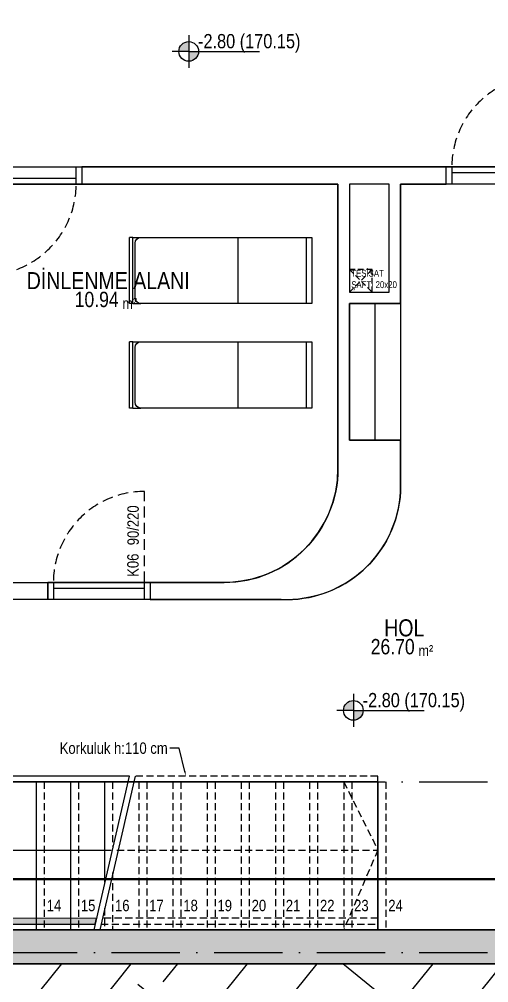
# Model space of a CAD drawing. Header units: millimetres. Extents: x 82776 to 137242, y 11666 to 27998.
# Drawn here: x 95930 to 96342, y 25808 to 26654 of the extents above; entities that cross this region are included whole.
import ezdxf
from ezdxf import colors
from ezdxf.entities.mleader import LeaderData, LeaderLine
from ezdxf.enums import TextEntityAlignment as Align
from ezdxf.math import Vec2, Vec3

# ---------------------------------------------------------------- set-up
doc = ezdxf.new("R2010")
doc.units = ezdxf.units.MM
for name, pattern in [('( Hidden )', [0.375, 0.25, -0.125]), ('ACAD_ISO10W100', [18, 12, -3, 0, -3]), ('DASHED', [15, 10, -5]), ('GC5102G0200$0$HIDDEN', [9.524999999999995, 6.349999999999998, -3.174999999999998])]:
    doc.linetypes.add(name, pattern=pattern)
doc.layers.add('0_IFC_Area', color=100, linetype='Continuous', plot=False)
for name, color, linetype in [('0_IFC_Door_Text', 11, 'Continuous'), ('0_IFC_Grid', 14, 'ACAD_ISO10W100'), ('0_IFC_Hatch', 250, 'Continuous'), ('0_IFC_Hatch_Structure', 251, 'Continuous'), ('0_IFC_Notation_Level_200', 160, 'Continuous'), ('0_IFC_Notation_Section_50', 10, 'Continuous'), ('0_IFC_Room_Text(No)_50', 12, 'Continuous'), ('0_IFC_Stair_Text', 221, 'Continuous'), ('0_IFC_Text_Explanation_50', 231, 'Continuous'), ('1_IFC_Concrete_Section', 50, 'Continuous'), ('1_IFC_Door', 83, 'Continuous'), ('1_IFC_Stair', 210, 'Continuous'), ('1_IFC_Stair_Concrete', 252, '( Hidden )'), ('2_IFC_Handrail', 181, 'Continuous'), ('2_IFC_Wall', 130, 'Continuous'), ('5_IFC_Mechanical_Shaft', 132, 'Continuous'), ('6_IFC_Furniture', 35, 'Continuous')]:
    doc.layers.add(name, color=color, linetype=linetype)
doc.styles.add('IFC_TEXT', font='ARIALN.TTF')

# ---------------------------------------------------------------- blocks, each defined once
blk = doc.blocks.new('A B1 ST')
at = {"layer": '0_IFC_Hatch_Structure', "transparency": 33554687}
h = blk.add_hatch(dxfattribs=at)
h.set_pattern_fill('ANSI33', color=256, angle=180)
h.set_pattern_definition([(225, (-95132.06389569615, -27462.7450846642), (4.490128060534575, -4.490128060534577), []), (225, (-95136.55402569615, -27462.7450846642), (4.490128060534575, -4.490128060534577), [3.174999999999999, -1.587499999999999])])
h.paths.add_polyline_path([(0, -859.9999999999853), (1734.815062117763, -859.9999999999853), (1734.815062117763, -829.9999999999854), (30, -829.9999999999854), (30, -700), (0, -700)])
at = {"layer": '1_IFC_Concrete_Section'}
blk.add_lwpolyline([(0, -859.9999999999853), (1734.815062117763, -859.9999999999853), (1734.815062117763, -829.9999999999854), (30, -829.9999999999854), (30, -700), (0, -700)], close=True, dxfattribs=at)
blk = doc.blocks.new('*U1491')
at = {"layer": '0_IFC_Hatch_Structure'}
blk.add_lwpolyline([(0, 0), (-90, 0)], dxfattribs=at)
at = {"layer": '1_IFC_Door', "linetype": 'GC5102G0200$0$HIDDEN', "ltscale": 1.5}
blk.add_lwpolyline([(-5, 0), (-5, 80)], dxfattribs=at)
at = {"layer": '1_IFC_Door'}
for points in [[(-85, 0), (-85, -15), (-90, -15), (-90, 0), (-85, 0)], [(-85, -5), (-5, -5), (-5, 0), (-85, 0)]]:
    blk.add_lwpolyline(points, dxfattribs=at)
blk.add_lwpolyline([(-5, -15), (-5, 0), (0, 0), (0, -15)], close=True, dxfattribs=at)
at = {"layer": '1_IFC_Door', "linetype": 'GC5102G0200$0$HIDDEN', "ltscale": 1.5}
blk.add_arc((-5, 0), 80, 90, 180, dxfattribs=at)
blk = doc.blocks.new('SEZLONG')
blk.add_wipeout([(4.405364961712621e-13, 4.899902705801651e-11), (58.141436222290665, 4.908429218630772e-11), (58.141436222291404, -160.2973264646716), (9.103473530558404e-11, -160.2973264646716), (0, -12.297327026792544), (4.405364961712621e-13, -4.999999999969106)]).dxf.layer = '6_IFC_Furniture'
at = {"layer": '6_IFC_Furniture'}
for p, q in [((0, 0), (0, -150.2973264646716)), ((58.14143622224219, 0), (0, 0)), ((58.14143622224219, -150.2973264646716), (58.14143622224219, 0)), ((58.14143622224219, -5), (0, -5)), ((0, -157.2973264646716), (0, -150.2973264646716)), ((58.14143622224219, -157.2973264646716), (58.14143622224219, -150.2973264646716)), ((0, -157.2973264646716), (58.14143622224219, -157.2973264646716)), ((0, -157.2973264646716), (0, -160.2973264646716)), ((0, -160.2973264646716), (58.14143622224219, -160.2973264646716)), ((5, -155.2973264646716), (53.14143622224219, -155.2973264646716)), ((58.14143622224219, -157.2973264646716), (58.14143622224219, -160.2973264646716))]:
    blk.add_line(p, q, dxfattribs=at)
blk.add_lwpolyline([(0, -64.79732646467164), (58.14143622224219, -64.79732646467164)], dxfattribs=at)
for centre, start, end in [((5, -150.2973264646716), 180, 270), ((53.14143622224219, -150.2973264646716), 270, 0)]:
    blk.add_arc(centre, 5.000000000000049, start, end, dxfattribs=at)
blk = doc.blocks.new('*U164')
blk.add_wipeout([(0, -7.500000000000398), (119.99999999999712, -7.500000000000483), (119.99999999999712, -52.500000000000085), (5.551699742767369e-05, -52.5)]).dxf.layer = '6_IFC_Furniture'
at = {"layer": '6_IFC_Furniture', "transparency": 33554687}
blk.add_lwpolyline([(119.9999999999971, -7.500000000000073), (119.9999999999971, -52.50000000000006), (5.55169972376e-05, -52.49999999999999), (-1.8e-15, -7.499999999999998)], close=True, dxfattribs=at)
blk.add_lwpolyline([(2.77584986179e-05, -30), (119.9999999999971, -30.00000000000007)], dxfattribs=at)
blk = doc.blocks.new('A_B1_KESIT YERLERI')
at = {"layer": '0_IFC_Notation_Section_50', "linetype": 'DASHED', "ltscale": 3, "const_width": 2}
blk.add_lwpolyline([(-301.8760950999276, 0), (1973.123687520987, 0)], dxfattribs=at)
blk = doc.blocks.new('A B1 SAFTLAR')
at = {"layer": '5_IFC_Mechanical_Shaft', "linetype": '( Hidden )', "ltscale": 20, "transparency": 33554687}
blk.add_lwpolyline([(1314.994639130615, 39.99835089998305), (1334.994639130615, 39.99835089998305), (1334.994639130615, 59.99835089998305), (1314.994639130615, 59.99835089998305)], close=True, dxfattribs=at)
for points in [[(1314.994639130615, 39.99835089998305), (1334.994639130615, 59.99835089998305)], [(1314.994639130615, 59.99835089998305), (1334.994639130615, 39.99835089998305)]]:
    blk.add_lwpolyline(points, dxfattribs=at)
at = {"layer": '0_IFC_Text_Explanation_50', "insert": (1316.635666903137, 59.60953507004524), "char_height": 6, "attachment_point": 1, "style": 'IFC_TEXT'}
blk.add_mtext_dynamic_manual_height_columns('\\pxql;TESİSAT\\PŞAFTI 20x20', width=93.33104431960965, gutter_width=12.5, heights=[0], dxfattribs=at)
blk = doc.blocks.new('A_B1_AKS')
at = {"layer": '0_IFC_Grid', "ltscale": 5}
for points in [[(-125.0014347874676, -6.54836e-11), (2125.000872797988, 1.0877557e-09)], [(-125.0014347976248, -150.0000000000655), (2125.00087278783, -149.9999999989122)]]:
    blk.add_lwpolyline(points, dxfattribs=at)
blk = doc.blocks.new('0_IFC_DOOR_TAG_50')
at = {"layer": '0_IFC_Door_Text', "style": 'IFC_TEXT'}
for tag, p in [('DOOR_TYPE', (0, 0)), ('DOOR_SIZE', (27.70349067652205, 0))]:
    blk.add_attdef(tag, p, '', height=10, dxfattribs=at)
blk = doc.blocks.new('A_B1_KAPI POZU')
at = {"transparency": 33554687}
ref = blk.add_blockref('0_IFC_DOOR_TAG_50', (1150.000139979369, 345.0000024528344), dxfattribs=dict(at, xscale=-1, rotation=270))
ref.add_attrib('DOOR_TYPE', 'K06', (1159.870535613692, 345.0000024528344), dxfattribs={"layer": '0_IFC_Door_Text', "height": 10, "rotation": 90, "style": 'IFC_TEXT'})
ref.add_attrib('DOOR_SIZE', '90/220', (1160.000139979369, 372.7034931291928), dxfattribs={"layer": '0_IFC_Door_Text', "height": 10, "rotation": 90, "style": 'IFC_TEXT'})
blk = doc.blocks.new('0_IFC_ROOM_TEXT_50')
at = {"layer": '0_IFC_Room_Text(No)_50', "insert": (13.22331008534548, -40.01630319140645), "char_height": 9.625, "attachment_point": 1, "style": 'IFC_TEXT'}
blk.add_mtext_dynamic_manual_height_columns('m²', width=16.69487349254196, gutter_width=6.875, heights=[0], dxfattribs=at)
at = {"layer": '0_IFC_Room_Text(No)_50', "style": 'IFC_TEXT'}
blk.add_attdef('ROOM_NUMBER', text='', height=7.700000000000001, dxfattribs=at).set_placement((0.6849643504997402, -10.73308384955157), align=Align.CENTER)
blk.add_attdef('ROOM_NAME', text='', height=13.475, dxfattribs=at).set_placement((0.6849643504997402, -24.84347337585382), align=Align.MIDDLE_CENTER)
blk.add_attdef('AREA', text='', height=13.475, dxfattribs=at).set_placement((9.849994887520786, -49.66181076269027), align=Align.RIGHT)
at = {"layer": '0_IFC_Text_Explanation_50', "style": 'IFC_TEXT', "flags": 1}
for tag, p in [('DÖŞEME:', (-41.0869077197376, -64.38477755741962)), ('DUVAR:', (-41.0869077197376, -75.47867937905733)), ('TAVAN:', (-41.0869077197376, -86.74387982443045))]:
    blk.add_attdef(tag, p, '', height=7.700000000000001, dxfattribs=at)
blk = doc.blocks.new('A_B1_ALAN')
at = {"layer": '0_IFC_Area'}
blk.add_lwpolyline([(40, 1794.999999999985), (40, 1754.999999999985), (20, 1754.999999999985), (20, 864.9999999999854), (40, 864.9999999999854), (39.9999999999709, 704.9999999999854), (1549.999999999971, 704.9999999999563), (1549.999999999971, 1794.999999999956), (1030, 1795), (1030, 1775), (970, 1775), (970, 1795), (450, 1795), (450, 1775), (390, 1775), (390, 1795)], close=True, dxfattribs=at)
for points in [[(1009.998926177257, 690), (1009.998926177257, 450), (1030.000000000029, 450), (1030.000000000029, 340), (1234.993986943387, 340.0000000000036, 0.4142135623729246), (1334.993986943387, 439.9999999999526), (1334.993986943402, 690)], [(689.8019363945641, 325, 0.4142291393781142), (589.8019362530758, 225.0053180100076), (589.8019363944913, 35), (1370.003386016338, 35), (1369.999999782813, 165.0173076648789), (970, 165), (970, 205), (1030, 205), (1030, 325)]]:
    blk.add_lwpolyline(points, format="xyb", close=True, dxfattribs=at)
blk.add_lwpolyline([(1550, 689.9999999999309), (1390, 690), (1390, 584.9999999999964), (1344.993986943387, 585), (1344.993986943402, 465), (1390.001438041014, 465.0000555169972), (1390.001438042949, 424.9993775739604, -0.4280667941815897), (1285.000000000014, 325), (1030, 325), (1030.000010076735, 165.0000000005129), (1369.999999782813, 165.0173076648789), (1370.003386016338, 35), (1550, 35)], format="xyb", dxfattribs=at)
ref = blk.add_blockref('0_IFC_ROOM_TEXT_50', (1132.500000000029, 630))
ref.add_attrib('ROOM_NAME', 'DİNLENME ALANI', dxfattribs={"layer": '0_IFC_Room_Text(No)_50', "height": 14.99999999999999, "style": 'IFC_TEXT'}).set_placement((1133.184964350468, 605.1565266251563), align=Align.MIDDLE_CENTER)
ref.add_attrib('AREA', '10.94', dxfattribs={"layer": '0_IFC_Room_Text(No)_50', "height": 13.47499999999999, "style": 'IFC_TEXT'}).set_placement((1142.349994887627, 581.9017598321661), align=Align.RIGHT)
ref = blk.add_blockref('0_IFC_ROOM_TEXT_50', (1392.500000000014, 325))
ref.add_attrib('ROOM_NAME', 'HOL', dxfattribs={"layer": '0_IFC_Room_Text(No)_50', "height": 14.99999999999999, "style": 'IFC_TEXT'}).set_placement((1393.184964350454, 300.1565266251564), align=Align.MIDDLE_CENTER)
ref.add_attrib('AREA', '26.70', dxfattribs={"layer": '0_IFC_Room_Text(No)_50', "height": 13.47499999999999, "style": 'IFC_TEXT'}).set_placement((1402.349994887612, 276.9017598321661), align=Align.RIGHT)
blk = doc.blocks.new('0_IFC_NOTATION_LEVEL_200')
at = {"layer": '0_IFC_Notation_Level_200'}
h = blk.add_hatch(color=256, dxfattribs=at)
h.dxf.hatch_style = 1
h.paths.add_polyline_path([(0, 1.164153e-10), (0, 576.0000000001164, 0.4142135623730951), (-576.0000000002328, 1.164153e-10)])
h.paths.add_polyline_path([(0, -575.9999999998836, 0.4142135623730951), (576, 1.164153e-10), (0, 1.164153e-10)])
for p, q in [((0, 960.0000000001164), (0, -959.9999999998836)), ((0, 0), (-960.0000000002328, 0)), ((0, 0), (4154.476455913624, 0))]:
    blk.add_line(p, q, dxfattribs=at)
blk.add_circle((0, 0), 575.9999999999998, dxfattribs=at)
at = {"layer": '0_IFC_Notation_Level_200', "style": 'IFC_TEXT'}
for tag, p in [('LEVEL_ABOVE', (549.1352774708066, 185.4269625312881)), ('LEVEL_BELOW', (549.1352774708066, -1005.370475320145))]:
    blk.add_attdef(tag, p, '', height=799.9999999999999, dxfattribs=at)
blk = doc.blocks.new('A B1 PLAN')
h = blk.add_hatch(color=255)
h.dxf.hatch_style = 1
edge = h.paths.add_edge_path()
edge.add_line((1122.913949553113, 45.01179100811714), (599.8019363944913, 45.00011163185263))
edge.add_line((599.8019363944913, 45.00011163185263), (599.8019363944913, 224.9999999999964))
edge.add_arc((696.0842634136498, 218.7176729808452), 96.4870671592816, 93.7332012372076, 176.2667987627969, ccw=False)
edge.add_line((689.8019363944913, 315), (1030, 315))
edge.add_line((1030, 315), (1030, 320))
edge.add_line((1030, 320), (689.8019363944913, 320))
edge.add_arc((689.8019363944768, 225.0000000000073), 94.99999999999272, 89.99999999999122, 179.999980578576)
edge.add_line((594.8019363944913, 225.0000322019478), (594.8019991035688, 40.00000000000364))
edge.add_line((594.8019991035688, 40.00000000000364), (1121.802964541508, 40.01730770271024))
edge.add_line((1121.802964541508, 40.01730770271024), (1122.913949553113, 45.01179100811714))
at = {"layer": '1_IFC_Stair'}
blk.add_lwpolyline([(1030, 265), (689.8019363944768, 265, 0.4142135623731483), (649.8019363944913, 225.0000000000073), (649.8019363945205, 140.0002458177841, 0.4408563063635373), (689.8029397397912, 105.0002458303752), (1135.690133657481, 105.0114303005175)], format="xyb", dxfattribs=at)
for points in [[(1120.689370639084, 35), (1151.800506406274, 170.0166959067683)], [(1156.922447000412, 170.0166959067683), (1125.811311233206, 35)], [(1069.999999877254, 165.0097825753728), (1070.003386167533, 35.00978261635101)], [(1099.99999986781, 165.0105350843332), (1100.003386158088, 35.01053512531143)], [(1129.999999858366, 165.0112875932827), (1130.002335093886, 76.91330467057924)]]:
    blk.add_lwpolyline(points, dxfattribs=at)
at = {"layer": '1_IFC_Stair', "linetype": '( Hidden )', "ltscale": 25}
for points in [[(1159.999999848922, 165.0120401022322), (1160.001200930899, 35)], [(1189.999999839478, 165.0127926111818), (1190.003386129756, 35.01279265215999)], [(1219.999999830033, 165.0135451201313), (1220.003386120312, 35.0135451611095)], [(1249.999999820589, 165.0142976290808), (1250.003386110868, 35.01429767005902)], [(1279.999999811145, 165.0150501380303), (1280.003386101423, 35.01505017900854)], [(1309.999999801701, 165.0158026469798), (1310.003386091979, 35.01580268795806)], [(1339.999999792257, 165.0165551559294), (1340.003386082535, 35.01655519690757)], [(1339.999999792257, 165.0165551559294), (1370.001562686011, 105.0173076821011), (1340.003386082535, 35.01655519690757)], [(1369.999999782813, 165.0173076648789), (1370.003386073091, 35.01730770585709)], [(1140.812102798809, 105.0115587781038), (1370.001692927952, 105.017307685368)], [(1130.002913243021, 53.86444353438491), (1130.003386148644, 35.01128763426095)]]:
    blk.add_lwpolyline(points, dxfattribs=at)
at = {"layer": '1_IFC_Stair_Concrete', "ltscale": 25, "transparency": 33554687}
for points in [[(1076.999999877254, 165.0097825753728), (1077.003386167532, 35.00978261635101)], [(1106.99999986781, 165.0105350843332), (1107.003386158089, 35.01053512531143)], [(1136.999999858366, 165.0112875932827), (1137.00154495507, 108.4134802365188)], [(1166.999999848922, 165.0120401022322), (1167.0033861392, 35.01204014321047)], [(1196.999999839478, 165.0127926111818), (1197.003386129756, 35.01279265215999)], [(1226.999999830034, 165.0135451201313), (1227.003386120312, 35.0135451611095)], [(1256.999999820589, 165.0142976290808), (1257.003386110868, 35.01429767005902)], [(1286.999999811145, 165.0150501380303), (1287.003386101423, 35.01505017900854)], [(1316.999999801701, 165.0158026469798), (1317.003386091979, 35.01580268795806)], [(1346.999999792257, 165.0165551559294), (1347.003386082535, 35.01655519690757)], [(1376.999999782812, 165.0173076648789), (1377.003386073091, 35.01730770585709)], [(1137.002123104219, 85.36461910033177), (1137.003386148644, 35.01128763426095)]]:
    blk.add_lwpolyline(points, dxfattribs=at)
at = {"layer": '2_IFC_Handrail'}
blk.add_lwpolyline([(1122.913949553113, 45.01179100811714), (599.8019363944913, 45.00011163185263), (599.8019363944913, 224.9999999999964, -0.3765407214660528), (689.8019363944913, 315), (1030, 315), (1030, 320), (689.8019363944913, 320, 0.414213463091775), (594.8019363944913, 225.0000322019478), (594.8019991035688, 40.00000000000364), (1121.802964541508, 40.01730770271024)], format="xyb", close=True, dxfattribs=at)
for points in [[(1151.800506406274, 170.0166959067683), (1030, 170.0166959067683)], [(1030, 165), (1150.687182219801, 165.0061435685493)]]:
    blk.add_lwpolyline(points, dxfattribs=at)
at = {"layer": '2_IFC_Handrail', "linetype": '( Hidden )', "ltscale": 25}
for points in [[(1155.809180748139, 165.0064043033526), (1369.999999782813, 165.0173076648789), (1369.921787208106, 170.0166959067683), (1156.922447000412, 170.0166959067683)], [(1126.926173819724, 40.01747595853522), (1370.003260497775, 40.02357321465024), (1370.003260497775, 45.02357321465024), (1128.035944416304, 45.01203524783704)]]:
    blk.add_lwpolyline(points, dxfattribs=at)
at = {"layer": '2_IFC_Wall'}
blk.add_lwpolyline([(1344.993989544324, 595), (1380, 595), (1380, 690), (1344.993989544324, 690)], close=True, dxfattribs=at)
blk.add_lwpolyline([(574.8019363944913, 35), (574.8019363944913, 225, -0.4142135623730951), (689.8019363944913, 340), (1080.000000000014, 340), (1080.000000000014, 325), (689.8019363944913, 325, 0.4142135623730951), (589.8019363944913, 225), (589.8019363944913, 35)], format="xyb", dxfattribs=at)
at = {"transparency": 33554687}
for p in [(1520, 705), (1170.000000000014, 339.9999999995962)]:
    blk.add_blockref('*U1491', p, dxfattribs=at)
at = {"transparency": 33554687, "rotation": 180}
blk.add_blockref('*U1491', (1019.998926177257, 690.0000000000073), dxfattribs=at)
at = {"xscale": -1, "rotation": 270}
for p in [(1312.031340139176, 584.9301001867279, 3462.382507324219), (1312.031340139176, 493.2610619319603, 3462.382507324219)]:
    blk.add_blockref('SEZLONG', p, dxfattribs=at)
at = {"rotation": 90}
blk.add_blockref('*U164', (1337.501438041014, 465), dxfattribs=at)
at = {"layer": '0_IFC_Stair_Text', "transparency": 33554687, "char_height": 10, "attachment_point": 3, "rotation": 3.916100490603714e-06, "style": 'IFC_TEXT'}
for s, insert in [('14', (1091.903532782715, 61.26973573538271)), ('15', (1121.903532773271, 61.27048824433586)), ('16', (1151.90353285821, 61.26747820853416)), ('17', (1181.90353286764, 61.26747820853416)), ('18', (1211.903532744938, 61.27274577118078)), ('19', (1241.903532735494, 61.2734982801303)), ('20', (1271.90353272605, 61.27425078907982)), ('21', (1301.903532716605, 61.27500329802933)), ('22', (1331.903532707161, 61.27575580697885)), ('23', (1361.903532697717, 61.27650831592837)), ('24', (1391.903532707147, 61.27650831592837))]:
    blk.add_mtext_dynamic_manual_height_columns(s, width=21.11626187313231, gutter_width=12.5, heights=[0], dxfattribs=dict(at, insert=insert))
at = {"layer": '0_IFC_Text_Explanation_50'}
ml = blk.add_multileader_mtext('Standard', dxfattribs=at)
ml.set_content('Korkuluk h:110 cm', color=256, style='IFC_TEXT')
ml.set_leader_properties()
ml.build(insert=Vec2(0, 0))
ctx = ml.context
ctx.base_point, ctx.char_height, ctx.plane_origin, ctx.plane_x_axis, ctx.plane_y_axis = Vec3(1090.120541021571, 194.4058027068271), 10, Vec3(1208.640523633788, 116.1194565498008), Vec3(1, -2.365e-13), Vec3(2.365e-13, 1)
ctx.text_align_type = 2
notes = []
notes.append((ctx, [(0, (1, 1, 0), (1195.422041703699, 194.4058027068022), (-1, 2.365e-13), 8, [(0, [(1201.434471083558, 170.0173076648934)], 0, [])])]))
ctx.mtext.insert, ctx.mtext.text_direction, ctx.mtext.rotation, ctx.mtext.alignment, ctx.mtext.flow_direction = Vec3(1185.422041703699, 199.491068736821), Vec3(1, -2.365e-13), 6.283185307179349, 3, 5
for ctx, leaders in notes:
    for number, flags, end, landing, length, lines in leaders:
        leader = LeaderData()
        leader.index, (leader.has_last_leader_line, leader.has_dogleg_vector, leader.attachment_direction) = number, flags
        leader.last_leader_point, leader.dogleg_vector, leader.dogleg_length = Vec3(end), Vec3(landing), length
        for number, points, colour, breaks in lines:
            line = LeaderLine()
            line.index, line.vertices, line.color, line.breaks = number, Vec3.list(points), colors.encode_raw_color(colour), breaks
            leader.lines.append(line)
        ctx.leaders.append(leader)
at = {"layer": '2_IFC_Wall'}
blk.add_lwpolyline([(1334.993986943402, 690), (1334.993986943387, 440.0000000000073, -0.414213562373127), (1234.993986943387, 340.0000000000036), (1170.000000000014, 340), (1170.000000000014, 325), (1290.000000000014, 325, 0.4142214203980483), (1390.001438041014, 424.9999999995962), (1390.001438041014, 465), (1344.993986943402, 465), (1344.993986943402, 585), (1390, 585), (1390, 690), (1430, 690), (1430, 705), (1109.998926177257, 705), (1109.998926177257, 690.0003613073859)], format="xyb", close=True, dxfattribs=at)

msp = doc.modelspace()

# ---------------------------------------------------------------- block references
msp.add_blockref('A B1 PLAN', (94874.98108941076, 25819.14501566164))

# ---------------------------------------------------------------- next in the draw order: hatches: boundary and pattern name
at = {"layer": '0_IFC_Hatch'}
h = msp.add_hatch(dxfattribs=at)
h.set_pattern_fill('EARTH', color=256, scale=20, angle=51.13519194792226)
h.set_pattern_definition([(51.13519194792226, (-257.0828062853834, -147.2433025419195), (-19.19525954287901, 178.5764318466508), [127, -127]), (51.13519194792226, (-294.1649984209202, -117.3593327349623), (-19.19525954287901, 178.5764318466508), [127, -127]), (51.13519194792226, (-331.2471905564571, -87.47536292800513), (-19.19525954287901, 178.5764318466508), [127, -127]), (141.1351919479223, (-333.646597999317, -65.15330894717378), (-178.5764318466508, -19.19525954287901), [127, -127]), (141.1351919479223, (-303.7626281923597, -28.07111681163696), (-178.5764318466508, -19.19525954287901), [127, -127]), (141.1351919479223, (-273.8786583854026, 9.011075323899888), (-178.5764318466508, -19.19525954287901), [127, -127])])
h.paths.add_polyline_path([(94874.98108941076, 27604.14501812046), (94605.72147809173, 27604.14501812046), (94605.7214780917, 25419.14501566007), (96574.98108943761, 25419.14501566007), (96576.92510263466, 25824.14501566163), (94874.98108942549, 25824.14501320841)])

# ---------------------------------------------------------------- next in the draw order: linework, layer by layer
msp.add_lwpolyline([(94874.98108941076, 27604.14501812046), (94605.72147809173, 27604.14501812046), (94605.7214780917, 25419.14501566007), (96574.98108943761, 25419.14501566007), (96576.92510263466, 25824.14501566163), (94874.98108942549, 25824.14501320841)], close=True, dxfattribs=at)

# ---------------------------------------------------------------- next in the draw order: block references
for name, p in [('A_B1_KESIT YERLERI', (95026.85740190501, 25898.53194413698)), ('A_B1_AKS', (94874.68274048477, 25984.14501566163)), ('A B1 ST', (94874.98108941076, 26684.14501566163)), ('A_B1_ALAN', (94874.98108941076, 25819.14501566164)), ('A_B1_KAPI POZU', (94874.98094943141, 25819.14501320841)), ('A B1 SAFTLAR', (94904.98068071241, 26374.15008229361))]:
    msp.add_blockref(name, p)
ref = msp.add_blockref('0_IFC_NOTATION_LEVEL_200', (96078.84278117475, 26625.62528423519), dxfattribs=dict(xscale=0.015, yscale=0.015, zscale=0.015))
ref.add_attrib('LEVEL_ABOVE', '-2.80 (170.15)', (96087.05423052766, 26628.40668866617), dxfattribs={"layer": '0_IFC_Notation_Level_200', "height": 12.49999999999995, "rotation": 359.9999999833248, "style": 'IFC_TEXT'})
ref = msp.add_blockref('0_IFC_NOTATION_LEVEL_200', (96223.4483528168, 26046.79948053717), dxfattribs=dict(xscale=0.015, yscale=0.015, zscale=0.015))
ref.add_attrib('LEVEL_ABOVE', '-2.80 (170.15)', (96231.65980216971, 26049.58088496815), dxfattribs={"layer": '0_IFC_Notation_Level_200', "height": 12.49999999999995, "rotation": 359.9999999833248, "style": 'IFC_TEXT'})

doc.saveas('drawing.dxf')
